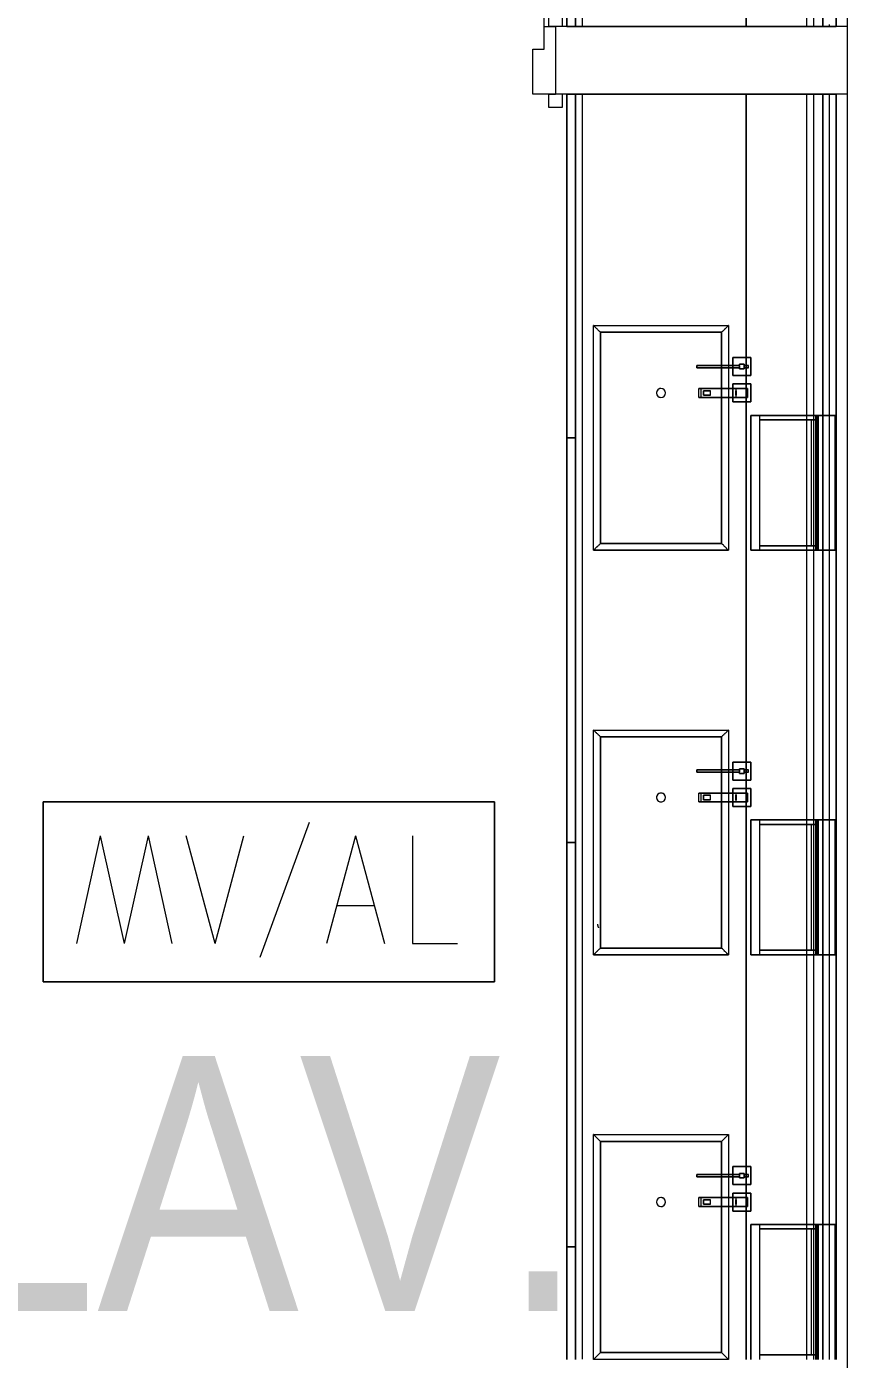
# Model space of a CAD drawing. Header units: millimetres. Extents: x 10569 to 232243, y -25347 to 80743.
# Drawn here: x 89312 to 91139, y 40037 to 43002 of the extents above; entities that cross this region are included whole.
import ezdxf

# ---------------------------------------------------------------- set-up
doc = ezdxf.new("R2010")
doc.units = ezdxf.units.MM
for name, color, linetype, lineweight in [('A-DETL-GENF', 92, 'Continuous', 20), ('A-DOOR', 31, 'Continuous', 20), ('A-DOOR-FRAM', 31, 'Continuous', 30), ('A-GENM', 13, 'Continuous', 20), ('A-WALL', 113, 'Continuous', 20), ('G-ANNO-TEXT', 231, 'Continuous', 5)]:
    doc.layers.add(name, color=color, linetype=linetype, lineweight=lineweight)
doc.styles.add('Swis721 BT_5', font='swiss.ttf', dxfattribs={"width": 0.85, "height": 567.642527})

# ---------------------------------------------------------------- blocks, each defined once
blk = doc.blocks.new('DLN_Counter _ Cabinet - DLN_Counter _ Cabinet-15606093-TENDER DRAFT G_F')
at = {"layer": 'A-GENM', "lineweight": 9}
for p, q in [((-235, -255), (-235, -525)), ((235, -255), (-235, -255)), ((235, -525), (235, -255)), ((-235, -525), (235, -525))]:
    blk.add_line(p, q, dxfattribs=at)
blk = doc.blocks.new('FP_442-TENDER DRAFT G_F')
at = {"layer": 'A-GENM', "lineweight": 9}
for p, q in [((90583, 41005.5), (90583, 41005.2)), ((90583, 41005.2), (90583, 41004.9)), ((90583, 41004.9), (90583, 41004.6)), ((90583, 41004.6), (90583.1, 41004.3)), ((90583.1, 41004.3), (90583.1, 41004)), ((90583.1, 41004), (90583.1, 41003.7)), ((90583.1, 41003.7), (90583.2, 41003.4)), ((90583.2, 41003.4), (90583.2, 41003.1)), ((90583.2, 41003.1), (90583.3, 41002.8)), ((90583.3, 41002.8), (90583.4, 41002.5)), ((90583.4, 41002.5), (90583.4, 41002.2)), ((90583.4, 41002.2), (90583.5, 41001.9)), ((90583.5, 41001.9), (90583.6, 41001.5)), ((90583.6, 41001.5), (90583.7, 41001.2)), ((90583.7, 41001.2), (90583.8, 41000.9)), ((90583.8, 41000.9), (90583.9, 41000.6)), ((90583.9, 41000.6), (90584, 41000.3)), ((90584, 41000.3), (90584.1, 41000)), ((90584.1, 41000), (90584.2, 40999.7)), ((90584.2, 40999.7), (90584.4, 40999.4)), ((90584.4, 40999.4), (90584.5, 40999.1)), ((90584.5, 40999.1), (90584.6, 40998.8)), ((90584.6, 40998.8), (90584.8, 40998.5)), ((90584.8, 40998.5), (90584.9, 40998.2)), ((90584.9, 40998.2), (90585, 40997.9)), ((90585, 40997.9), (90585.2, 40997.6)), ((90585.2, 40997.6), (90585.4, 40997.3))]:
    blk.add_line(p, q, dxfattribs=at)
blk = doc.blocks.new('FP_443-TENDER DRAFT G_F')
at = {"layer": 'A-GENM', "lineweight": 9}
blk.add_line((90862.9, 40944), (90863.1, 40944.1), dxfattribs=at)
blk = doc.blocks.new('DLN_Counter _ Cabinet - DLN_Counter _ Cabinet-15606096-TENDER DRAFT G_F')
at = {"layer": 'A-GENM', "lineweight": 9}
for p, q in [((-235, -255), (-235, -525)), ((235, -255), (-235, -255)), ((235, -525), (235, -255)), ((-235, -525), (235, -525))]:
    blk.add_line(p, q, dxfattribs=at)
blk = doc.blocks.new('DLN-Single Door__X01_ - _M08a_1300 x 2450 _WH_-16935548-TENDER DRAFT G_F')
at = {"layer": 'A-DOOR', "lineweight": 15}
for p, q in [((-650, 1375), (-600, 1375)), ((-650, 75), (-650, 1375)), ((-600, 1375), (-600, 75)), ((-690, 105), (-660, 105)), ((-690, 75), (-690, 105)), ((-660, 105), (-660, 75)), ((660, 75), (660, 105)), ((660, 105), (690, 105)), ((690, 105), (690, 75)), ((-660, 75), (-675, 75)), ((-600, 75), (-650, 75)), ((675, 75), (660, 75)), ((-690, -105), (-690, -75)), ((-675, -75), (-660, -75)), ((-660, -75), (-660, -105)), ((660, -105), (660, -75)), ((660, -75), (675, -75)), ((690, -75), (690, -105)), ((-660, -105), (-690, -105)), ((690, -105), (660, -105))]:
    blk.add_line(p, q, dxfattribs=at)
blk.add_arc((-650, 75), 1300, 359.5, 90, dxfattribs=at)
at = {"layer": 'A-DOOR-FRAM', "lineweight": 15}
for p, q in [((-675, 75), (-650, 75)), ((-650, 75), (-650, 25)), ((650, 75), (675, 75)), ((650, 25), (650, 75)), ((-650, 25), (-625, 25)), ((-625, 25), (-625, -75)), ((625, 25), (650, 25)), ((625, -75), (625, 25)), ((-625, -75), (-675, -75)), ((675, -75), (625, -75))]:
    blk.add_line(p, q, dxfattribs=at)
blk = doc.blocks.new('DLN_2D-MV_AL - MV_AL_RED_-1735445-TENDER DRAFT G_F')
at = {"layer": 'A-DETL-GENF'}
for p, q in [((502.5, 200), (-502.5, 200)), ((-502.5, 200), (-502.5, -200)), ((-502.5, 200), (502.5, 200)), ((-502.5, -200), (-502.5, 200)), ((502.5, -200), (502.5, 200)), ((502.5, 200), (502.5, -200)), ((89.3, 154.7), (-20.2, -146)), ((-375.6, 125), (-428.8, -115)), ((-375.6, 125), (-322.4, -115)), ((-269.2, 125), (-322.4, -115)), ((-269.2, 125), (-216, -115)), ((-120.1, -115), (-184.4, 125)), ((-120.1, -115), (-55.8, 125)), ((192.7, 125), (128.4, -115)), ((192.7, 125), (257, -115)), ((319.9, 125), (319.9, -115)), ((151.1, -30.3), (234.3, -30.3)), ((319.9, -115), (419.9, -115)), ((-502.5, -200), (502.5, -200)), ((502.5, -200), (-502.5, -200))]:
    blk.add_line(p, q, dxfattribs=at)

msp = doc.modelspace()

# ---------------------------------------------------------------- linework, layer by layer
at = {"layer": 'A-GENM', "lineweight": 9}
for p, q in [((90514.29296, 43982.48546), (90514.29296, 43002.48546)), ((90514.29296, 43002.48546), (90514.29296, 43982.48546)), ((90534.29296, 43982.48546), (90534.29296, 43002.48546)), ((90534.29296, 43002.48546), (90534.29296, 43982.48546)), ((90534.29296, 43982.48546), (90534.29296, 43002.48546)), ((90534.29296, 43002.48546), (90534.29296, 43982.48546)), ((90549.29296, 43002.48546), (90549.29296, 43982.48546)), ((90549.29296, 43002.48546), (90549.29296, 43982.48546)), ((91049.29296, 43002.48546), (91049.29296, 43982.48546)), ((91049.29296, 43002.48546), (91049.29296, 43982.48546)), ((91064.29296, 43002.48546), (91064.29296, 43982.48546)), ((91064.29296, 43002.48546), (91064.29296, 43982.48546)), ((91084.29296, 43982.48546), (91084.29296, 43002.48546)), ((91084.29296, 43002.48546), (91084.29296, 43982.48546)), ((91114.29296, 43982.48546), (91114.29296, 43002.48546)), ((91114.29296, 43002.48546), (91114.29296, 43982.48546)), ((91114.29296, 43982.48546), (91114.29296, 43002.48546)), ((90914.29296, 43412.48546), (90914.29296, 43002.48546)), ((90914.29296, 43002.48546), (90914.29296, 43412.48546)), ((90514.29296, 43332.48546), (90514.29296, 43002.48546)), ((90514.29296, 43002.48546), (90514.29296, 43332.48546)), ((90534.29296, 43332.48546), (90534.29296, 43002.48546)), ((90534.29296, 43002.48546), (90534.29296, 43332.48546)), ((91114.29296, 43002.48546), (91114.29296, 43082.48546)), ((90514.29296, 43002.48546), (90534.29296, 43002.48546)), ((90534.29296, 43002.48546), (90914.29296, 43002.48546)), ((90914.29296, 43002.48546), (91049.29296, 43002.48546)), ((91049.29296, 43002.48546), (91064.29296, 43002.48546)), ((91064.29296, 43002.48546), (91084.29296, 43002.48546)), ((91084.29296, 43002.48546), (91099.29296, 43002.48546)), ((91099.29296, 43002.48546), (91099.29296, 43007.48546)), ((91099.29296, 43002.48546), (91099.29296, 43007.48546)), ((91099.29296, 43002.48546), (91114.29296, 43002.48546)), ((90534.29296, 42852.48546), (90514.29296, 42852.48546)), ((90514.29296, 42852.48546), (90534.29296, 42852.48546)), ((90514.29296, 42087.48546), (90514.29296, 42852.48546)), ((90514.29296, 42852.48546), (90514.29296, 42087.48546)), ((91114.29296, 42852.48546), (90514.29296, 42852.48546)), ((90514.29296, 42852.48546), (90514.29296, 41837.48546)), ((90514.29296, 41837.48546), (90514.29296, 42852.48546)), ((90534.29296, 42087.48546), (90534.29296, 42852.48546)), ((90534.29296, 42852.48546), (90534.29296, 42087.48546)), ((90534.29296, 42852.48546), (90914.29296, 42852.48546)), ((90549.29296, 42852.48546), (90534.29296, 42852.48546)), ((90534.29296, 42852.48546), (90534.29296, 41837.48546)), ((90534.29296, 41837.48546), (90534.29296, 42852.48546)), ((90534.29296, 42852.48546), (90534.29296, 41837.48546)), ((90534.29296, 41837.48546), (90534.29296, 42852.48546)), ((90914.29296, 42852.48546), (90534.29296, 42852.48546)), ((90534.29296, 42852.48546), (90914.29296, 42852.48546)), ((90914.29296, 42852.48546), (90549.29296, 42852.48546)), ((90549.29296, 41838.17777), (90549.29296, 42852.48546)), ((90549.29296, 41838.17777), (90549.29296, 42852.48546)), ((90914.29296, 42852.48546), (90914.29296, 42266.22339)), ((90914.29296, 42266.22339), (90914.29296, 42852.48546)), ((91049.29296, 42852.48546), (90914.29296, 42852.48546)), ((90914.29296, 42852.48546), (91084.29296, 42852.48546)), ((91049.29296, 41837.48546), (91049.29296, 42852.48546)), ((91049.29296, 41837.48546), (91049.29296, 42852.48546)), ((91064.29296, 42852.48546), (91049.29296, 42852.48546)), ((91064.29296, 41837.48546), (91064.29296, 42852.48546)), ((91064.29296, 41837.48546), (91064.29296, 42852.48546)), ((91084.29296, 42852.48546), (91064.29296, 42852.48546)), ((91084.29296, 42852.48546), (91084.29296, 41837.48546)), ((91084.29296, 41837.48546), (91084.29296, 42852.48546)), ((91099.29296, 42852.48546), (91084.29296, 42852.48546)), ((91084.29296, 42852.48546), (91099.29296, 42852.48546)), ((91099.29296, 42852.48546), (91084.29296, 42852.48546)), ((91084.29296, 42852.48546), (91114.29296, 42852.48546)), ((91099.29296, 42137.48546), (91099.29296, 42852.48546)), ((91099.29296, 41837.48546), (91099.29296, 42852.48546)), ((91114.29296, 42852.48546), (91099.29296, 42852.48546)), ((91114.29296, 42852.48546), (91114.29296, 41837.48546)), ((91114.29296, 41837.48546), (91114.29296, 42852.48546)), ((91114.29296, 42852.48546), (91114.29296, 41837.48546)), ((91114.29296, 42137.48546), (91114.29296, 42852.48546)), ((90574.29296, 41837.48546), (90574.29296, 42337.48546)), ((90574.29296, 42337.48546), (90874.29296, 42337.48546)), ((90859.29296, 42322.48546), (90589.29296, 42322.48546)), ((90589.29296, 42322.48546), (90589.29296, 41852.48546)), ((90589.29296, 42322.48546), (90859.29296, 42322.48546)), ((90589.29296, 41852.48546), (90589.29296, 42322.48546)), ((90859.29296, 42248.72339), (90859.29296, 42322.48546)), ((90859.29296, 42322.48546), (90859.29296, 42248.72339)), ((90874.29296, 42337.48546), (90874.29296, 42248.72339)), ((90924.29296, 42266.22339), (90884.29296, 42266.22339)), ((90884.29296, 42266.22339), (90884.29296, 42248.72339)), ((90884.29296, 42248.72339), (90884.29296, 42266.22339)), ((90884.29296, 42266.22339), (90924.29296, 42266.22339)), ((90914.29296, 42266.22339), (90914.29296, 42248.72339)), ((90914.29296, 42248.72339), (90914.29296, 42266.22339)), ((90924.29296, 42226.22339), (90924.29296, 42266.22339)), ((90924.29296, 42266.22339), (90924.29296, 42226.22339)), ((90804.29296, 42248.72339), (90804.29296, 42243.72339)), ((90804.29296, 42243.72339), (90804.29296, 42248.72339)), ((90804.29296, 42248.72339), (90899.29296, 42248.72339)), ((90899.29296, 42248.72339), (90804.29296, 42248.72339)), ((90804.29296, 42243.72339), (90899.29296, 42243.72339)), ((90899.29296, 42243.72339), (90804.29296, 42243.72339)), ((90859.29296, 42243.72339), (90859.29296, 42248.72339)), ((90859.29296, 42248.72339), (90859.29296, 42243.72339)), ((90859.29296, 42197.48546), (90859.29296, 42243.72339)), ((90859.29296, 42243.72339), (90859.29296, 42197.48546)), ((90874.29296, 42248.72339), (90874.29296, 42243.72339)), ((90874.29296, 42243.72339), (90874.29296, 42197.48546)), ((90884.29296, 42248.72339), (90884.29296, 42243.72339)), ((90884.29296, 42243.72339), (90884.29296, 42248.72339)), ((90884.29296, 42243.72339), (90884.29296, 42226.22339)), ((90884.29296, 42226.22339), (90884.29296, 42243.72339)), ((90884.29296, 42226.22339), (90924.29296, 42226.22339)), ((90924.29296, 42226.22339), (90884.29296, 42226.22339)), ((90909.29296, 42251.22339), (90899.29296, 42251.22339)), ((90899.29296, 42251.22339), (90909.29296, 42251.22339)), ((90899.29296, 42248.72339), (90899.29296, 42251.22339)), ((90899.29296, 42241.22339), (90899.29296, 42251.22339)), ((90899.29296, 42243.72339), (90899.29296, 42248.72339)), ((90899.29296, 42243.72339), (90899.29296, 42248.72339)), ((90899.29296, 42248.72339), (90899.29296, 42243.72339)), ((90899.29296, 42241.22339), (90899.29296, 42243.72339)), ((90909.29296, 42241.22339), (90899.29296, 42241.22339)), ((90899.29296, 42241.22339), (90909.29296, 42241.22339)), ((90909.29296, 42251.22339), (90909.29296, 42241.22339)), ((90909.29296, 42248.72339), (90909.29296, 42251.22339)), ((90919.29296, 42248.72339), (90909.29296, 42248.72339)), ((90909.29296, 42248.72339), (90919.29296, 42248.72339)), ((90909.29296, 42243.72339), (90909.29296, 42248.72339)), ((90909.29296, 42243.72339), (90909.29296, 42248.72339)), ((90909.29296, 42248.72339), (90909.29296, 42243.72339)), ((90909.29296, 42241.22339), (90909.29296, 42243.72339)), ((90919.29296, 42243.72339), (90909.29296, 42243.72339)), ((90909.29296, 42243.72339), (90919.29296, 42243.72339)), ((90914.29296, 42248.72339), (90914.29296, 42243.72339)), ((90914.29296, 42243.72339), (90914.29296, 42248.72339)), ((90914.29296, 42243.72339), (90914.29296, 42226.22339)), ((90914.29296, 42226.22339), (90914.29296, 42243.72339)), ((90914.29296, 42226.22339), (90914.29296, 42207.48546)), ((90914.29296, 42207.48546), (90914.29296, 42226.22339)), ((90919.29296, 42243.72339), (90919.29296, 42248.72339)), ((90919.29296, 42243.72339), (90919.29296, 42248.72339)), ((90872.05357, 42197.48546), (90808.29647, 42197.48546)), ((90808.29647, 42197.48546), (90813.42678, 42197.48546)), ((90808.29647, 42177.48546), (90808.29647, 42197.48546)), ((90813.42678, 42197.48546), (90916.79296, 42197.48546)), ((90813.42678, 42177.48546), (90813.42678, 42197.48546)), ((90819.23549, 42192.48546), (90819.23549, 42182.48546)), ((90819.23549, 42182.48546), (90819.23549, 42192.48546)), ((90819.23549, 42192.48546), (90834.23549, 42192.48546)), ((90834.23549, 42192.48546), (90819.23549, 42192.48546)), ((90834.23549, 42182.48546), (90834.23549, 42192.48546)), ((90859.29296, 42177.48546), (90859.29296, 42197.48546)), ((90859.29296, 42197.48546), (90859.29296, 42177.48546)), ((90891.79296, 42197.48546), (90872.05357, 42197.48546)), ((90874.29296, 42197.48546), (90874.29296, 42177.48546)), ((90924.29296, 42207.48546), (90884.29296, 42207.48546)), ((90884.29296, 42207.48546), (90884.29296, 42197.48546)), ((90884.29296, 42197.48546), (90884.29296, 42207.48546)), ((90884.29296, 42207.48546), (90924.29296, 42207.48546)), ((90884.29296, 42197.48546), (90884.29296, 42177.48546)), ((90884.29296, 42177.48546), (90884.29296, 42197.48546)), ((90891.79296, 42192.48546), (90890.79296, 42192.48546)), ((90890.79296, 42192.48546), (90891.79296, 42192.48546)), ((90890.79296, 42182.48546), (90890.79296, 42192.48546)), ((90890.79296, 42182.48546), (90890.79296, 42192.48546)), ((90916.79296, 42197.48546), (90891.79296, 42197.48546)), ((90891.79296, 42177.48546), (90891.79296, 42197.48546)), ((90891.79296, 42192.48546), (90891.79296, 42182.48546)), ((90891.79296, 42182.48546), (90891.79296, 42192.48546)), ((90914.29296, 42207.48546), (90914.29296, 42197.48546)), ((90914.29296, 42197.48546), (90914.29296, 42207.48546)), ((90914.29296, 42197.48546), (90914.29296, 42177.48546)), ((90914.29296, 42177.48546), (90914.29296, 42197.48546)), ((90916.79296, 42197.48546), (90916.79296, 42177.48546)), ((90916.79296, 42177.48546), (90916.79296, 42197.48546)), ((90924.29296, 42167.48546), (90924.29296, 42207.48546)), ((90924.29296, 42207.48546), (90924.29296, 42167.48546)), ((90813.42678, 42177.48546), (90808.29647, 42177.48546)), ((90808.29647, 42177.48546), (90872.05357, 42177.48546)), ((90916.79296, 42177.48546), (90813.42678, 42177.48546)), ((90819.23549, 42182.48546), (90834.23549, 42182.48546)), ((90834.23549, 42182.48546), (90819.23549, 42182.48546)), ((90859.29296, 41852.48546), (90859.29296, 42177.48546)), ((90859.29296, 42177.48546), (90859.29296, 41852.48546)), ((90872.05357, 42177.48546), (90891.79296, 42177.48546)), ((90874.29296, 42177.48546), (90874.29296, 41837.48546)), ((90884.29296, 42177.48546), (90884.29296, 42167.48546)), ((90884.29296, 42167.48546), (90884.29296, 42177.48546)), ((90884.29296, 42167.48546), (90924.29296, 42167.48546)), ((90924.29296, 42167.48546), (90884.29296, 42167.48546)), ((90891.79296, 42182.48546), (90890.79296, 42182.48546)), ((90890.79296, 42182.48546), (90891.79296, 42182.48546)), ((90891.79296, 42177.48546), (90916.79296, 42177.48546)), ((90914.29296, 42177.48546), (90914.29296, 42167.48546)), ((90914.29296, 42167.48546), (90914.29296, 42177.48546)), ((90914.29296, 42167.48546), (90914.29296, 41837.48546)), ((90914.29296, 41837.48546), (90914.29296, 42167.48546)), ((90924.29296, 41837.48546), (90924.29296, 42137.48546)), ((90924.29296, 42137.48546), (91069.29296, 42137.48546)), ((91069.29296, 42137.48546), (90924.29296, 42137.48546)), ((90924.29296, 42137.48546), (90924.29296, 41837.48546)), ((90944.29296, 42137.48546), (90924.29296, 42137.48546)), ((90944.29296, 42137.48546), (90924.29296, 42137.48546)), ((90924.29296, 41837.48546), (90924.29296, 42137.48546)), ((90924.29296, 41837.48546), (90924.29296, 42137.48546)), ((91069.29296, 42137.48546), (90944.29296, 42137.48546)), ((90944.29296, 42137.48546), (91069.29296, 42137.48546)), ((90944.29296, 42127.48546), (90944.29296, 42137.48546)), ((90944.29296, 42127.48546), (90944.29296, 42137.48546)), ((90944.29296, 41837.48546), (90944.29296, 42137.48546)), ((90944.29296, 41837.48546), (90944.29296, 42137.48546)), ((91069.29296, 42137.48546), (91074.29296, 42137.48546)), ((91074.29296, 42137.48546), (91069.29296, 42137.48546)), ((91071.29296, 42137.48546), (91069.29296, 42137.48546)), ((91069.29296, 42137.48546), (91084.29296, 42137.48546)), ((91069.29296, 41837.48546), (91069.29296, 42137.48546)), ((91069.29296, 41837.48546), (91069.29296, 42137.48546)), ((91069.29296, 42137.48546), (91069.29296, 42127.48546)), ((91069.29296, 42127.48546), (91069.29296, 42137.48546)), ((91084.29296, 42137.48546), (91071.29296, 42137.48546)), ((91071.29296, 41837.48546), (91071.29296, 42137.48546)), ((91071.29296, 41837.48546), (91071.29296, 42137.48546)), ((91074.29296, 42137.48546), (91074.29296, 41837.48546)), ((91074.29296, 41837.48546), (91074.29296, 42137.48546)), ((91112.29296, 42137.48546), (91084.29296, 42137.48546)), ((91084.29296, 42137.48546), (91114.29296, 42137.48546)), ((91099.29296, 41837.48546), (91099.29296, 42137.48546)), ((91114.29296, 42137.48546), (91112.29296, 42137.48546)), ((91112.29296, 41837.48546), (91112.29296, 42137.48546)), ((91112.29296, 41837.48546), (91112.29296, 42137.48546)), ((91114.29296, 41837.48546), (91114.29296, 42137.48546)), ((91114.29296, 42137.48546), (91114.29296, 41837.48546)), ((91114.29296, 41837.48546), (91114.29296, 42137.48546)), ((90944.29296, 42127.48546), (91059.29296, 42127.48546)), ((91069.29296, 42127.48546), (90944.29296, 42127.48546)), ((90944.29296, 41847.48546), (90944.29296, 42127.48546)), ((90944.29296, 41847.48546), (90944.29296, 42127.48546)), ((90944.29296, 42127.48546), (91069.29296, 42127.48546)), ((91069.29296, 42127.48546), (90944.29296, 42127.48546)), ((91059.29296, 42127.48546), (91069.29296, 42127.48546)), ((91059.29296, 41847.48546), (91059.29296, 42127.48546)), ((91059.29296, 41847.48546), (91059.29296, 42127.48546)), ((91069.29296, 41847.48546), (91069.29296, 42127.48546)), ((91069.29296, 41847.48546), (91069.29296, 42127.48546)), ((90534.29296, 42087.48546), (90514.29296, 42087.48546)), ((90514.29296, 42087.48546), (90534.29296, 42087.48546)), ((90514.29296, 42087.48546), (90514.29296, 41837.48546)), ((90514.29296, 41837.48546), (90514.29296, 42087.48546)), ((90534.29296, 42087.48546), (90514.29296, 42087.48546)), ((90514.29296, 42087.48546), (90534.29296, 42087.48546)), ((90534.29296, 42087.48546), (90534.29296, 41837.48546)), ((90534.29296, 41837.48546), (90534.29296, 42087.48546)), ((90514.29296, 41187.48546), (90514.29296, 41837.48546)), ((90514.29296, 41837.48546), (90514.29296, 41187.48546)), ((90514.29296, 41837.48546), (90514.29296, 40937.48546)), ((90514.29296, 40937.48546), (90514.29296, 41837.48546)), ((90534.29296, 41187.48546), (90534.29296, 41837.48546)), ((90534.29296, 41837.48546), (90534.29296, 41187.48546)), ((90534.29296, 41837.48546), (90534.29296, 40937.48546)), ((90534.29296, 40937.48546), (90534.29296, 41837.48546)), ((90534.29296, 41837.48546), (90534.29296, 40937.48546)), ((90534.29296, 40937.48546), (90534.29296, 41837.48546)), ((90549.29296, 41724.30364), (90549.29296, 41837.48546)), ((90549.29296, 41724.30364), (90549.29296, 41837.48546)), ((90574.29296, 41837.48546), (90874.29296, 41837.48546)), ((90874.29296, 41837.48546), (90574.29296, 41837.48546)), ((90589.29296, 41852.48546), (90859.29296, 41852.48546)), ((90859.29296, 41852.48546), (90589.29296, 41852.48546)), ((90914.29296, 41837.48546), (90914.29296, 41366.22339)), ((90914.29296, 41366.22339), (90914.29296, 41837.48546)), ((91069.29296, 41837.48546), (90924.29296, 41837.48546)), ((90924.29296, 41837.48546), (91069.29296, 41837.48546)), ((90924.29296, 41837.48546), (90944.29296, 41837.48546)), ((90924.29296, 41837.48546), (90944.29296, 41837.48546)), ((90944.29296, 41847.48546), (91069.29296, 41847.48546)), ((91059.29296, 41847.48546), (90944.29296, 41847.48546)), ((91069.29296, 41847.48546), (90944.29296, 41847.48546)), ((90944.29296, 41847.48546), (91069.29296, 41847.48546)), ((90944.29296, 41837.48546), (90944.29296, 41847.48546)), ((90944.29296, 41837.48546), (90944.29296, 41847.48546)), ((90944.29296, 41837.48546), (91069.29296, 41837.48546)), ((91069.29296, 41837.48546), (90944.29296, 41837.48546)), ((91049.29296, 40937.48546), (91049.29296, 41837.48546)), ((91049.29296, 40937.48546), (91049.29296, 41837.48546)), ((91069.29296, 41847.48546), (91059.29296, 41847.48546)), ((91064.29296, 40937.48546), (91064.29296, 41837.48546)), ((91064.29296, 40937.48546), (91064.29296, 41837.48546)), ((91069.29296, 41847.48546), (91069.29296, 41837.48546)), ((91069.29296, 41837.48546), (91069.29296, 41847.48546)), ((91074.29296, 41837.48546), (91069.29296, 41837.48546)), ((91069.29296, 41837.48546), (91074.29296, 41837.48546)), ((91074.29296, 41837.48546), (91069.29296, 41837.48546)), ((91069.29296, 41837.48546), (91071.29296, 41837.48546)), ((91071.29296, 41837.48546), (91074.29296, 41837.48546)), ((91084.29296, 41837.48546), (91074.29296, 41837.48546)), ((91074.29296, 41837.48546), (91084.29296, 41837.48546)), ((91084.29296, 41837.48546), (91084.29296, 40937.48546)), ((91084.29296, 40937.48546), (91084.29296, 41837.48546)), ((91114.29296, 41837.48546), (91084.29296, 41837.48546)), ((91084.29296, 41837.48546), (91112.29296, 41837.48546)), ((91099.29296, 41237.48546), (91099.29296, 41837.48546)), ((91099.29296, 40937.48546), (91099.29296, 41837.48546)), ((91112.29296, 41837.48546), (91114.29296, 41837.48546)), ((91114.29296, 41837.48546), (91114.29296, 40937.48546)), ((91114.29296, 40937.48546), (91114.29296, 41837.48546)), ((91114.29296, 41837.48546), (91114.29296, 40937.48546)), ((91114.29296, 41237.48546), (91114.29296, 41837.48546)), ((90549.29296, 40938.17777), (90549.29296, 41724.16396)), ((90549.29296, 40938.17777), (90549.29296, 41724.16396)), ((90574.29296, 40937.48546), (90574.29296, 41437.48546)), ((90574.29296, 41437.48546), (90874.29296, 41437.48546)), ((90859.29296, 41422.48546), (90589.29296, 41422.48546)), ((90589.29296, 41422.48546), (90589.29296, 40952.48546)), ((90589.29296, 41422.48546), (90859.29296, 41422.48546)), ((90589.29296, 40952.48546), (90589.29296, 41422.48546)), ((90859.29296, 41348.72339), (90859.29296, 41422.48546)), ((90859.29296, 41422.48546), (90859.29296, 41348.72339)), ((90874.29296, 41437.48546), (90874.29296, 41348.72339)), ((90924.29296, 41366.22339), (90884.29296, 41366.22339)), ((90884.29296, 41366.22339), (90884.29296, 41348.72339)), ((90884.29296, 41348.72339), (90884.29296, 41366.22339)), ((90884.29296, 41366.22339), (90924.29296, 41366.22339)), ((90914.29296, 41366.22339), (90914.29296, 41348.72339)), ((90914.29296, 41348.72339), (90914.29296, 41366.22339)), ((90924.29296, 41326.22339), (90924.29296, 41366.22339)), ((90924.29296, 41366.22339), (90924.29296, 41326.22339)), ((90804.29296, 41348.72339), (90804.29296, 41343.72339)), ((90804.29296, 41343.72339), (90804.29296, 41348.72339)), ((90804.29296, 41348.72339), (90899.29296, 41348.72339)), ((90899.29296, 41348.72339), (90804.29296, 41348.72339)), ((90804.29296, 41343.72339), (90899.29296, 41343.72339)), ((90899.29296, 41343.72339), (90804.29296, 41343.72339)), ((90859.29296, 41343.72339), (90859.29296, 41348.72339)), ((90859.29296, 41348.72339), (90859.29296, 41343.72339)), ((90859.29296, 41297.48546), (90859.29296, 41343.72339)), ((90859.29296, 41343.72339), (90859.29296, 41297.48546)), ((90874.29296, 41348.72339), (90874.29296, 41343.72339)), ((90874.29296, 41343.72339), (90874.29296, 41297.48546)), ((90884.29296, 41348.72339), (90884.29296, 41343.72339)), ((90884.29296, 41343.72339), (90884.29296, 41348.72339)), ((90884.29296, 41343.72339), (90884.29296, 41326.22339)), ((90884.29296, 41326.22339), (90884.29296, 41343.72339)), ((90909.29296, 41351.22339), (90899.29296, 41351.22339)), ((90899.29296, 41351.22339), (90909.29296, 41351.22339)), ((90899.29296, 41348.72339), (90899.29296, 41351.22339)), ((90899.29296, 41341.22339), (90899.29296, 41351.22339)), ((90899.29296, 41343.72339), (90899.29296, 41348.72339)), ((90899.29296, 41343.72339), (90899.29296, 41348.72339)), ((90899.29296, 41348.72339), (90899.29296, 41343.72339)), ((90899.29296, 41341.22339), (90899.29296, 41343.72339)), ((90909.29296, 41341.22339), (90899.29296, 41341.22339)), ((90899.29296, 41341.22339), (90909.29296, 41341.22339)), ((90909.29296, 41351.22339), (90909.29296, 41341.22339)), ((90909.29296, 41348.72339), (90909.29296, 41351.22339)), ((90919.29296, 41348.72339), (90909.29296, 41348.72339)), ((90909.29296, 41348.72339), (90919.29296, 41348.72339)), ((90909.29296, 41343.72339), (90909.29296, 41348.72339)), ((90909.29296, 41343.72339), (90909.29296, 41348.72339)), ((90909.29296, 41348.72339), (90909.29296, 41343.72339)), ((90909.29296, 41341.22339), (90909.29296, 41343.72339)), ((90919.29296, 41343.72339), (90909.29296, 41343.72339)), ((90909.29296, 41343.72339), (90919.29296, 41343.72339)), ((90914.29296, 41348.72339), (90914.29296, 41343.72339)), ((90914.29296, 41343.72339), (90914.29296, 41348.72339)), ((90914.29296, 41343.72339), (90914.29296, 41326.22339)), ((90914.29296, 41326.22339), (90914.29296, 41343.72339)), ((90919.29296, 41343.72339), (90919.29296, 41348.72339)), ((90919.29296, 41343.72339), (90919.29296, 41348.72339)), ((90884.29296, 41326.22339), (90924.29296, 41326.22339)), ((90924.29296, 41326.22339), (90884.29296, 41326.22339)), ((90924.29296, 41307.48546), (90884.29296, 41307.48546)), ((90884.29296, 41307.48546), (90884.29296, 41297.48546)), ((90884.29296, 41297.48546), (90884.29296, 41307.48546)), ((90884.29296, 41307.48546), (90924.29296, 41307.48546)), ((90914.29296, 41326.22339), (90914.29296, 41307.48546)), ((90914.29296, 41307.48546), (90914.29296, 41326.22339)), ((90914.29296, 41307.48546), (90914.29296, 41297.48546)), ((90914.29296, 41297.48546), (90914.29296, 41307.48546)), ((90924.29296, 41267.48546), (90924.29296, 41307.48546)), ((90924.29296, 41307.48546), (90924.29296, 41267.48546)), ((90872.05357, 41297.48546), (90808.29647, 41297.48546)), ((90808.29647, 41297.48546), (90813.42678, 41297.48546)), ((90808.29647, 41277.48546), (90808.29647, 41297.48546)), ((90813.42678, 41277.48546), (90808.29647, 41277.48546)), ((90808.29647, 41277.48546), (90872.05357, 41277.48546)), ((90813.42678, 41297.48546), (90916.79296, 41297.48546)), ((90813.42678, 41277.48546), (90813.42678, 41297.48546)), ((90916.79296, 41277.48546), (90813.42678, 41277.48546)), ((90819.23549, 41292.48546), (90819.23549, 41282.48546)), ((90819.23549, 41282.48546), (90819.23549, 41292.48546)), ((90819.23549, 41292.48546), (90834.23549, 41292.48546)), ((90834.23549, 41292.48546), (90819.23549, 41292.48546)), ((90819.23549, 41282.48546), (90834.23549, 41282.48546)), ((90834.23549, 41282.48546), (90819.23549, 41282.48546)), ((90834.23549, 41282.48546), (90834.23549, 41292.48546)), ((90859.29296, 41277.48546), (90859.29296, 41297.48546)), ((90859.29296, 41297.48546), (90859.29296, 41277.48546)), ((90859.29296, 40952.48546), (90859.29296, 41277.48546)), ((90859.29296, 41277.48546), (90859.29296, 40952.48546)), ((90891.79296, 41297.48546), (90872.05357, 41297.48546)), ((90872.05357, 41277.48546), (90891.79296, 41277.48546)), ((90874.29296, 41297.48546), (90874.29296, 41277.48546)), ((90874.29296, 41277.48546), (90874.29296, 40937.48546)), ((90884.29296, 41297.48546), (90884.29296, 41277.48546)), ((90884.29296, 41277.48546), (90884.29296, 41297.48546)), ((90884.29296, 41277.48546), (90884.29296, 41267.48546)), ((90884.29296, 41267.48546), (90884.29296, 41277.48546)), ((90891.79296, 41292.48546), (90890.79296, 41292.48546)), ((90890.79296, 41292.48546), (90891.79296, 41292.48546)), ((90890.79296, 41282.48546), (90890.79296, 41292.48546)), ((90890.79296, 41282.48546), (90890.79296, 41292.48546)), ((90891.79296, 41282.48546), (90890.79296, 41282.48546)), ((90890.79296, 41282.48546), (90891.79296, 41282.48546)), ((90916.79296, 41297.48546), (90891.79296, 41297.48546)), ((90891.79296, 41277.48546), (90891.79296, 41297.48546)), ((90891.79296, 41292.48546), (90891.79296, 41282.48546)), ((90891.79296, 41282.48546), (90891.79296, 41292.48546)), ((90891.79296, 41277.48546), (90916.79296, 41277.48546)), ((90914.29296, 41297.48546), (90914.29296, 41277.48546)), ((90914.29296, 41277.48546), (90914.29296, 41297.48546)), ((90914.29296, 41277.48546), (90914.29296, 41267.48546)), ((90914.29296, 41267.48546), (90914.29296, 41277.48546)), ((90916.79296, 41297.48546), (90916.79296, 41277.48546)), ((90916.79296, 41277.48546), (90916.79296, 41297.48546)), ((90884.29296, 41267.48546), (90924.29296, 41267.48546)), ((90924.29296, 41267.48546), (90884.29296, 41267.48546)), ((90914.29296, 41267.48546), (90914.29296, 40937.48546)), ((90914.29296, 40937.48546), (90914.29296, 41267.48546)), ((90924.29296, 40937.48546), (90924.29296, 41237.48546)), ((90924.29296, 41237.48546), (91069.29296, 41237.48546)), ((91069.29296, 41237.48546), (90924.29296, 41237.48546)), ((90924.29296, 41237.48546), (90924.29296, 40937.48546)), ((90944.29296, 41237.48546), (90924.29296, 41237.48546)), ((90944.29296, 41237.48546), (90924.29296, 41237.48546)), ((90924.29296, 40937.48546), (90924.29296, 41237.48546)), ((90924.29296, 40937.48546), (90924.29296, 41237.48546)), ((91069.29296, 41237.48546), (90944.29296, 41237.48546)), ((90944.29296, 41237.48546), (91069.29296, 41237.48546)), ((90944.29296, 41227.48546), (90944.29296, 41237.48546)), ((90944.29296, 41227.48546), (90944.29296, 41237.48546)), ((90944.29296, 40937.48546), (90944.29296, 41237.48546)), ((90944.29296, 40937.48546), (90944.29296, 41237.48546)), ((90944.29296, 41227.48546), (91059.29296, 41227.48546)), ((91069.29296, 41227.48546), (90944.29296, 41227.48546)), ((90944.29296, 40947.48546), (90944.29296, 41227.48546)), ((90944.29296, 40947.48546), (90944.29296, 41227.48546)), ((90944.29296, 41227.48546), (91069.29296, 41227.48546)), ((91069.29296, 41227.48546), (90944.29296, 41227.48546)), ((91059.29296, 41227.48546), (91069.29296, 41227.48546)), ((91059.29296, 40947.48546), (91059.29296, 41227.48546)), ((91059.29296, 40947.48546), (91059.29296, 41227.48546)), ((91069.29296, 41237.48546), (91074.29296, 41237.48546)), ((91074.29296, 41237.48546), (91069.29296, 41237.48546)), ((91071.29296, 41237.48546), (91069.29296, 41237.48546)), ((91069.29296, 41237.48546), (91084.29296, 41237.48546)), ((91069.29296, 40937.48546), (91069.29296, 41237.48546)), ((91069.29296, 40937.48546), (91069.29296, 41237.48546)), ((91069.29296, 41237.48546), (91069.29296, 41227.48546)), ((91069.29296, 41227.48546), (91069.29296, 41237.48546)), ((91069.29296, 40947.48546), (91069.29296, 41227.48546)), ((91069.29296, 40947.48546), (91069.29296, 41227.48546)), ((91084.29296, 41237.48546), (91071.29296, 41237.48546)), ((91071.29296, 40937.48546), (91071.29296, 41237.48546)), ((91071.29296, 40937.48546), (91071.29296, 41237.48546)), ((91074.29296, 41237.48546), (91074.29296, 40937.48546)), ((91074.29296, 40937.48546), (91074.29296, 41237.48546)), ((91112.29296, 41237.48546), (91084.29296, 41237.48546)), ((91084.29296, 41237.48546), (91114.29296, 41237.48546)), ((91099.29296, 40937.48546), (91099.29296, 41237.48546)), ((91114.29296, 41237.48546), (91112.29296, 41237.48546)), ((91112.29296, 40937.48546), (91112.29296, 41237.48546)), ((91112.29296, 40937.48546), (91112.29296, 41237.48546)), ((91114.29296, 40937.48546), (91114.29296, 41237.48546)), ((91114.29296, 41237.48546), (91114.29296, 40937.48546)), ((91114.29296, 40937.48546), (91114.29296, 41237.48546)), ((90534.29296, 41187.48546), (90514.29296, 41187.48546)), ((90514.29296, 41187.48546), (90534.29296, 41187.48546)), ((90514.29296, 41187.48546), (90514.29296, 40937.48546)), ((90514.29296, 40937.48546), (90514.29296, 41187.48546)), ((90534.29296, 41187.48546), (90514.29296, 41187.48546)), ((90514.29296, 41187.48546), (90534.29296, 41187.48546)), ((90534.29296, 41187.48546), (90534.29296, 40937.48546)), ((90534.29296, 40937.48546), (90534.29296, 41187.48546)), ((90589.29296, 40952.48546), (90859.29296, 40952.48546)), ((90859.29296, 40952.48546), (90589.29296, 40952.48546)), ((90944.29296, 40947.48546), (91069.29296, 40947.48546)), ((91059.29296, 40947.48546), (90944.29296, 40947.48546)), ((91069.29296, 40947.48546), (90944.29296, 40947.48546)), ((90944.29296, 40947.48546), (91069.29296, 40947.48546)), ((90944.29296, 40937.48546), (90944.29296, 40947.48546)), ((90944.29296, 40937.48546), (90944.29296, 40947.48546)), ((91069.29296, 40947.48546), (91059.29296, 40947.48546)), ((91069.29296, 40947.48546), (91069.29296, 40937.48546)), ((91069.29296, 40937.48546), (91069.29296, 40947.48546)), ((90514.29296, 40287.48546), (90514.29296, 40937.48546)), ((90514.29296, 40937.48546), (90514.29296, 40287.48546)), ((90514.29296, 40937.48546), (90514.29296, 40037.48546)), ((90514.29296, 40037.48546), (90514.29296, 40937.48546)), ((90534.29296, 40287.48546), (90534.29296, 40937.48546)), ((90534.29296, 40937.48546), (90534.29296, 40287.48546)), ((90534.29296, 40937.48546), (90534.29296, 40037.48546)), ((90534.29296, 40037.48546), (90534.29296, 40937.48546)), ((90534.29296, 40937.48546), (90534.29296, 40037.48546)), ((90534.29296, 40037.48546), (90534.29296, 40937.48546)), ((90549.29296, 40038.17777), (90549.29296, 40937.48546)), ((90549.29296, 40038.17777), (90549.29296, 40937.48546)), ((90574.29296, 40937.48546), (90874.29296, 40937.48546)), ((90874.29296, 40937.48546), (90574.29296, 40937.48546)), ((90914.29296, 40937.48546), (90914.29296, 40466.22339)), ((90914.29296, 40466.22339), (90914.29296, 40937.48546)), ((91069.29296, 40937.48546), (90924.29296, 40937.48546)), ((90924.29296, 40937.48546), (91069.29296, 40937.48546)), ((90924.29296, 40937.48546), (90944.29296, 40937.48546)), ((90924.29296, 40937.48546), (90944.29296, 40937.48546)), ((90944.29296, 40937.48546), (91069.29296, 40937.48546)), ((91069.29296, 40937.48546), (90944.29296, 40937.48546)), ((91049.29296, 40037.48546), (91049.29296, 40937.48546)), ((91049.29296, 40037.48546), (91049.29296, 40937.48546)), ((91064.29296, 40037.48546), (91064.29296, 40937.48546)), ((91064.29296, 40037.48546), (91064.29296, 40937.48546)), ((91074.29296, 40937.48546), (91069.29296, 40937.48546)), ((91069.29296, 40937.48546), (91074.29296, 40937.48546)), ((91074.29296, 40937.48546), (91069.29296, 40937.48546)), ((91069.29296, 40937.48546), (91071.29296, 40937.48546)), ((91071.29296, 40937.48546), (91074.29296, 40937.48546)), ((91084.29296, 40937.48546), (91074.29296, 40937.48546)), ((91074.29296, 40937.48546), (91084.29296, 40937.48546)), ((91084.29296, 40937.48546), (91084.29296, 40037.48546)), ((91084.29296, 40037.48546), (91084.29296, 40937.48546)), ((91114.29296, 40937.48546), (91084.29296, 40937.48546)), ((91084.29296, 40937.48546), (91112.29296, 40937.48546)), ((91099.29296, 40337.48546), (91099.29296, 40937.48546)), ((91099.29296, 40037.48546), (91099.29296, 40937.48546)), ((91112.29296, 40937.48546), (91114.29296, 40937.48546)), ((91114.29296, 40937.48546), (91114.29296, 40037.48546)), ((91114.29296, 40037.48546), (91114.29296, 40937.48546)), ((91114.29296, 40937.48546), (91114.29296, 40037.48546)), ((91114.29296, 40337.48546), (91114.29296, 40937.48546)), ((90574.29296, 40037.48546), (90574.29296, 40537.48546)), ((90574.29296, 40537.48546), (90874.29296, 40537.48546)), ((90874.29296, 40537.48546), (90874.29296, 40448.72339)), ((90859.29296, 40522.48546), (90589.29296, 40522.48546)), ((90589.29296, 40522.48546), (90589.29296, 40052.48546)), ((90589.29296, 40522.48546), (90859.29296, 40522.48546)), ((90589.29296, 40052.48546), (90589.29296, 40522.48546)), ((90859.29296, 40448.72339), (90859.29296, 40522.48546)), ((90859.29296, 40522.48546), (90859.29296, 40448.72339)), ((90804.29296, 40448.72339), (90899.29296, 40448.72339)), ((90899.29296, 40448.72339), (90804.29296, 40448.72339)), ((90804.29296, 40448.72339), (90804.29296, 40443.72339)), ((90804.29296, 40443.72339), (90804.29296, 40448.72339)), ((90804.29296, 40443.72339), (90899.29296, 40443.72339)), ((90899.29296, 40443.72339), (90804.29296, 40443.72339)), ((90859.29296, 40445.82866), (90859.29296, 40448.72339)), ((90859.29296, 40448.72339), (90859.29296, 40445.82866)), ((90859.29296, 40397.48546), (90859.29296, 40443.72339)), ((90859.29296, 40443.72339), (90859.29296, 40397.48546)), ((90874.29296, 40448.72339), (90874.29296, 40445.03918)), ((90874.29296, 40443.72339), (90874.29296, 40397.48546)), ((90924.29296, 40466.22339), (90884.29296, 40466.22339)), ((90884.29296, 40466.22339), (90884.29296, 40448.72339)), ((90884.29296, 40448.72339), (90884.29296, 40466.22339)), ((90884.29296, 40466.22339), (90924.29296, 40466.22339)), ((90884.29296, 40448.72339), (90884.29296, 40444.51287)), ((90884.29296, 40444.51287), (90884.29296, 40448.72339)), ((90884.29296, 40443.72339), (90884.29296, 40426.22339)), ((90884.29296, 40426.22339), (90884.29296, 40443.72339)), ((90909.29296, 40451.22339), (90899.29296, 40451.22339)), ((90899.29296, 40451.22339), (90909.29296, 40451.22339)), ((90899.29296, 40448.72339), (90899.29296, 40451.22339)), ((90899.29296, 40441.22339), (90899.29296, 40451.22339)), ((90899.29296, 40443.72339), (90899.29296, 40448.72339)), ((90899.29296, 40448.72339), (90899.29296, 40443.72339)), ((90899.29296, 40443.72339), (90899.29296, 40448.72339)), ((90899.29296, 40441.22339), (90899.29296, 40443.72339)), ((90909.29296, 40451.22339), (90909.29296, 40441.22339)), ((90909.29296, 40448.72339), (90909.29296, 40451.22339)), ((90919.29296, 40448.72339), (90909.29296, 40448.72339)), ((90909.29296, 40448.72339), (90919.29296, 40448.72339)), ((90909.29296, 40448.72339), (90909.29296, 40443.72339)), ((90909.29296, 40443.72339), (90909.29296, 40448.72339)), ((90909.29296, 40443.72339), (90909.29296, 40448.72339)), ((90919.29296, 40443.72339), (90909.29296, 40443.72339)), ((90909.29296, 40443.72339), (90919.29296, 40443.72339)), ((90909.29296, 40441.22339), (90909.29296, 40443.72339)), ((90914.29296, 40466.22339), (90914.29296, 40448.72339)), ((90914.29296, 40448.72339), (90914.29296, 40466.22339)), ((90914.29296, 40448.72339), (90914.29296, 40443.72339)), ((90914.29296, 40443.72339), (90914.29296, 40448.72339)), ((90914.29296, 40443.72339), (90914.29296, 40426.22339)), ((90914.29296, 40426.22339), (90914.29296, 40443.72339)), ((90919.29296, 40443.72339), (90919.29296, 40448.72339)), ((90919.29296, 40443.72339), (90919.29296, 40448.72339)), ((90924.29296, 40426.22339), (90924.29296, 40466.22339)), ((90924.29296, 40466.22339), (90924.29296, 40426.22339)), ((90884.29296, 40426.22339), (90924.29296, 40426.22339)), ((90924.29296, 40426.22339), (90884.29296, 40426.22339)), ((90909.29296, 40441.22339), (90899.29296, 40441.22339)), ((90899.29296, 40441.22339), (90909.29296, 40441.22339)), ((90914.29296, 40426.22339), (90914.29296, 40407.48546)), ((90914.29296, 40407.48546), (90914.29296, 40426.22339)), ((90872.05357, 40397.48546), (90808.29647, 40397.48546)), ((90808.29647, 40397.48546), (90813.42678, 40397.48546)), ((90808.29647, 40377.48546), (90808.29647, 40397.48546)), ((90813.42678, 40397.48546), (90916.79296, 40397.48546)), ((90813.42678, 40377.48546), (90813.42678, 40397.48546)), ((90819.23549, 40392.48546), (90834.23549, 40392.48546)), ((90834.23549, 40392.48546), (90819.23549, 40392.48546)), ((90819.23549, 40392.48546), (90819.23549, 40382.48546)), ((90819.23549, 40382.48546), (90819.23549, 40392.48546)), ((90834.23549, 40382.48546), (90834.23549, 40392.48546)), ((90859.29296, 40377.48546), (90859.29296, 40397.48546)), ((90859.29296, 40397.48546), (90859.29296, 40377.48546)), ((90891.79296, 40397.48546), (90872.05357, 40397.48546)), ((90874.29296, 40397.48546), (90874.29296, 40377.48546)), ((90924.29296, 40407.48546), (90884.29296, 40407.48546)), ((90884.29296, 40407.48546), (90884.29296, 40397.48546)), ((90884.29296, 40397.48546), (90884.29296, 40407.48546)), ((90884.29296, 40407.48546), (90924.29296, 40407.48546)), ((90884.29296, 40397.48546), (90884.29296, 40377.48546)), ((90884.29296, 40377.48546), (90884.29296, 40397.48546)), ((90891.79296, 40392.48546), (90890.79296, 40392.48546)), ((90890.79296, 40392.48546), (90891.79296, 40392.48546)), ((90890.79296, 40382.48546), (90890.79296, 40392.48546)), ((90890.79296, 40382.48546), (90890.79296, 40392.48546)), ((90916.79296, 40397.48546), (90891.79296, 40397.48546)), ((90891.79296, 40377.48546), (90891.79296, 40397.48546)), ((90891.79296, 40392.48546), (90891.79296, 40382.48546)), ((90891.79296, 40382.48546), (90891.79296, 40392.48546)), ((90914.29296, 40407.48546), (90914.29296, 40397.48546)), ((90914.29296, 40397.48546), (90914.29296, 40407.48546)), ((90914.29296, 40397.48546), (90914.29296, 40377.48546)), ((90914.29296, 40377.48546), (90914.29296, 40397.48546)), ((90916.79296, 40397.48546), (90916.79296, 40377.48546)), ((90916.79296, 40377.48546), (90916.79296, 40397.48546)), ((90924.29296, 40367.48546), (90924.29296, 40407.48546)), ((90924.29296, 40407.48546), (90924.29296, 40367.48546)), ((90813.42678, 40377.48546), (90808.29647, 40377.48546)), ((90808.29647, 40377.48546), (90872.05357, 40377.48546)), ((90916.79296, 40377.48546), (90813.42678, 40377.48546)), ((90819.23549, 40382.48546), (90834.23549, 40382.48546)), ((90834.23549, 40382.48546), (90819.23549, 40382.48546)), ((90859.29296, 40052.48546), (90859.29296, 40377.48546)), ((90859.29296, 40377.48546), (90859.29296, 40052.48546)), ((90872.05357, 40377.48546), (90891.79296, 40377.48546)), ((90874.29296, 40377.48546), (90874.29296, 40037.48546)), ((90884.29296, 40377.48546), (90884.29296, 40367.48546)), ((90884.29296, 40367.48546), (90884.29296, 40377.48546)), ((90884.29296, 40367.48546), (90924.29296, 40367.48546)), ((90924.29296, 40367.48546), (90884.29296, 40367.48546)), ((90891.79296, 40382.48546), (90890.79296, 40382.48546)), ((90890.79296, 40382.48546), (90891.79296, 40382.48546)), ((90891.79296, 40377.48546), (90916.79296, 40377.48546)), ((90914.29296, 40377.48546), (90914.29296, 40367.48546)), ((90914.29296, 40367.48546), (90914.29296, 40377.48546)), ((90914.29296, 40367.48546), (90914.29296, 40037.48546)), ((90914.29296, 40037.48546), (90914.29296, 40367.48546)), ((90924.29296, 40037.48546), (90924.29296, 40337.48546)), ((90924.29296, 40337.48546), (91069.29296, 40337.48546)), ((91069.29296, 40337.48546), (90924.29296, 40337.48546)), ((90924.29296, 40337.48546), (90924.29296, 40037.48546)), ((90944.29296, 40337.48546), (90924.29296, 40337.48546)), ((90944.29296, 40337.48546), (90924.29296, 40337.48546)), ((90924.29296, 40037.48546), (90924.29296, 40337.48546)), ((90924.29296, 40037.48546), (90924.29296, 40337.48546)), ((91069.29296, 40337.48546), (90944.29296, 40337.48546)), ((90944.29296, 40337.48546), (91069.29296, 40337.48546)), ((90944.29296, 40327.48546), (90944.29296, 40337.48546)), ((90944.29296, 40327.48546), (90944.29296, 40337.48546)), ((90944.29296, 40037.48546), (90944.29296, 40337.48546)), ((90944.29296, 40037.48546), (90944.29296, 40337.48546)), ((90944.29296, 40327.48546), (91059.29296, 40327.48546)), ((91069.29296, 40327.48546), (90944.29296, 40327.48546)), ((90944.29296, 40047.48546), (90944.29296, 40327.48546)), ((90944.29296, 40047.48546), (90944.29296, 40327.48546)), ((90944.29296, 40327.48546), (91069.29296, 40327.48546)), ((91069.29296, 40327.48546), (90944.29296, 40327.48546)), ((91059.29296, 40327.48546), (91069.29296, 40327.48546)), ((91059.29296, 40047.48546), (91059.29296, 40327.48546)), ((91059.29296, 40047.48546), (91059.29296, 40327.48546)), ((91069.29296, 40337.48546), (91074.29296, 40337.48546)), ((91074.29296, 40337.48546), (91069.29296, 40337.48546)), ((91071.29296, 40337.48546), (91069.29296, 40337.48546)), ((91069.29296, 40337.48546), (91084.29296, 40337.48546)), ((91069.29296, 40037.48546), (91069.29296, 40337.48546)), ((91069.29296, 40037.48546), (91069.29296, 40337.48546)), ((91069.29296, 40337.48546), (91069.29296, 40327.48546)), ((91069.29296, 40327.48546), (91069.29296, 40337.48546)), ((91069.29296, 40047.48546), (91069.29296, 40327.48546)), ((91069.29296, 40047.48546), (91069.29296, 40327.48546)), ((91084.29296, 40337.48546), (91071.29296, 40337.48546)), ((91071.29296, 40037.48546), (91071.29296, 40337.48546)), ((91071.29296, 40037.48546), (91071.29296, 40337.48546)), ((91074.29296, 40337.48546), (91074.29296, 40037.48546)), ((91074.29296, 40037.48546), (91074.29296, 40337.48546)), ((91112.29296, 40337.48546), (91084.29296, 40337.48546)), ((91084.29296, 40337.48546), (91114.29296, 40337.48546)), ((91099.29296, 40037.48546), (91099.29296, 40337.48546)), ((91114.29296, 40337.48546), (91112.29296, 40337.48546)), ((91112.29296, 40037.48546), (91112.29296, 40337.48546)), ((91112.29296, 40037.48546), (91112.29296, 40337.48546)), ((91114.29296, 40037.48546), (91114.29296, 40337.48546)), ((91114.29296, 40337.48546), (91114.29296, 40037.48546)), ((91114.29296, 40037.48546), (91114.29296, 40337.48546)), ((90534.29296, 40287.48546), (90514.29296, 40287.48546)), ((90514.29296, 40287.48546), (90534.29296, 40287.48546)), ((90514.29296, 40287.48546), (90514.29296, 40037.48546)), ((90514.29296, 40037.48546), (90514.29296, 40287.48546)), ((90534.29296, 40287.48546), (90514.29296, 40287.48546)), ((90514.29296, 40287.48546), (90534.29296, 40287.48546)), ((90534.29296, 40287.48546), (90534.29296, 40037.48546)), ((90534.29296, 40037.48546), (90534.29296, 40287.48546)), ((90874.29296, 40037.48546), (90574.29296, 40037.48546)), ((90589.29296, 40052.48546), (90859.29296, 40052.48546)), ((90859.29296, 40052.48546), (90589.29296, 40052.48546)), ((90944.29296, 40047.48546), (91069.29296, 40047.48546)), ((91059.29296, 40047.48546), (90944.29296, 40047.48546)), ((91069.29296, 40047.48546), (90944.29296, 40047.48546)), ((90944.29296, 40047.48546), (91069.29296, 40047.48546)), ((90944.29296, 40037.48546), (90944.29296, 40047.48546)), ((90944.29296, 40037.48546), (90944.29296, 40047.48546)), ((91069.29296, 40047.48546), (91059.29296, 40047.48546)), ((91069.29296, 40047.48546), (91069.29296, 40037.48546)), ((91069.29296, 40037.48546), (91069.29296, 40047.48546))]:
    msp.add_line(p, q, dxfattribs=at)
for centre, start, end in [((90724.29296, 42187.48546), 90, 270), ((90724.29296, 42187.48546), 135, 270), ((90724.29296, 42187.48546), 105, 135), ((90724.29296, 42187.48546), 90, 105), ((90724.29296, 42187.48546), 270, 90), ((90724.29296, 42187.48546), 270, 90), ((90724.29296, 41287.48546), 90, 270), ((90724.29296, 41287.48546), 165, 255), ((90724.29296, 41287.48546), 135, 165), ((90724.29296, 41287.48546), 105, 135), ((90724.29296, 41287.48546), 90, 105), ((90724.29296, 41287.48546), 255, 270), ((90724.29296, 41287.48546), 30, 90), ((90724.29296, 41287.48546), 270, 90), ((90724.29296, 41287.48546), 270, 315), ((90724.29296, 41287.48546), 315, 345), ((90724.29296, 41287.48546), 345, 30), ((90724.29296, 40387.48546), 90, 270), ((90724.29296, 40387.48546), 90, 270), ((90724.29296, 40387.48546), 75, 90), ((90724.29296, 40387.48546), 270, 90), ((90724.29296, 40387.48546), 270, 30), ((90724.29296, 40387.48546), 30, 75)]:
    msp.add_arc(centre, 10, start, end, dxfattribs=at)
for points, knots in [([(90589.29296, 42322.48546), (90587.95477, 42323.79446), (90586.02588, 42325.75778), (90583.53731, 42328.24213), (90582.06209, 42329.71277), (90580.95966, 42330.82496), (90579.88743, 42331.88956), (90578.89983, 42332.87582), (90578.01253, 42333.77111), (90577.17577, 42334.60198), (90576.2649, 42335.513), (90575.39793, 42336.38325), (90574.54883, 42337.22678), (90574.29877, 42337.48546), (90574.29296, 42337.48546)], [-1, -1, -1, -1, -0.8333333333, -0.75, -0.6666666667, -0.625, -0.5833333333, -0.5, -0.4583333333, -0.4166666667, -0.3333333333, -0.25, -0.1666666667, 0, 0, 0, 0]), ([(90874.29296, 42337.48546), (90874.29296, 42337.47965), (90874.03428, 42337.2296), (90873.19076, 42336.3805), (90872.32051, 42335.51351), (90871.40949, 42334.60269), (90870.57861, 42333.76583), (90869.68332, 42332.87894), (90868.4505, 42331.64127), (90867.08709, 42330.27665), (90865.93203, 42329.13015), (90864.73908, 42327.92781), (90862.56528, 42325.75422), (90860.60196, 42323.82365), (90859.29296, 42322.48546)], [0, 0, 0, 0, 0.1666666667, 0.25, 0.3333333333, 0.4166666667, 0.4583333333, 0.5, 0.5833333333, 0.6666666667, 0.7083333333, 0.75, 0.8333333333, 1, 1, 1, 1]), ([(90574.29296, 41837.48546), (90574.29296, 41837.49127), (90574.55164, 41837.74132), (90575.39517, 41838.59042), (90576.26542, 41839.45741), (90577.17644, 41840.36823), (90578.00731, 41841.20509), (90578.9026, 41842.09198), (90580.13542, 41843.32965), (90581.49884, 41844.69427), (90582.6539, 41845.84077), (90583.84685, 41847.04311), (90586.02064, 41849.2167), (90587.98397, 41851.14727), (90589.29296, 41852.48546)], [0, 0, 0, 0, 0.1666666667, 0.25, 0.3333333333, 0.4166666667, 0.4583333333, 0.5, 0.5833333333, 0.6666666667, 0.7083333333, 0.75, 0.8333333333, 1, 1, 1, 1]), ([(90874.29296, 41837.48546), (90874.28716, 41837.48546), (90874.0371, 41837.74414), (90873.188, 41838.58767), (90872.32101, 41839.45792), (90871.41019, 41840.36894), (90870.57334, 41841.19981), (90869.68645, 41842.0951), (90868.44877, 41843.32792), (90867.08416, 41844.69134), (90865.93765, 41845.84639), (90864.73531, 41847.03935), (90862.56173, 41849.21314), (90860.63115, 41851.17646), (90859.29296, 41852.48546)], [0, 0, 0, 0, 0.1666666667, 0.25, 0.3333333333, 0.4166666667, 0.4583333333, 0.5, 0.5833333333, 0.6666666667, 0.7083333333, 0.75, 0.8333333333, 1, 1, 1, 1]), ([(90589.29296, 41422.48546), (90587.95477, 41423.79446), (90586.02588, 41425.75778), (90583.53731, 41428.24213), (90582.06209, 41429.71277), (90580.95966, 41430.82496), (90579.88743, 41431.88956), (90578.89983, 41432.87582), (90578.01253, 41433.77111), (90577.17577, 41434.60198), (90576.2649, 41435.513), (90575.39793, 41436.38325), (90574.54883, 41437.22678), (90574.29877, 41437.48546), (90574.29296, 41437.48546)], [-1, -1, -1, -1, -0.8333333333, -0.75, -0.6666666667, -0.625, -0.5833333333, -0.5, -0.4583333333, -0.4166666667, -0.3333333333, -0.25, -0.1666666667, 0, 0, 0, 0]), ([(90874.29296, 41437.48546), (90874.29296, 41437.47965), (90874.03428, 41437.2296), (90873.19076, 41436.3805), (90872.32051, 41435.51351), (90871.40949, 41434.60269), (90870.57861, 41433.76583), (90869.68332, 41432.87894), (90868.4505, 41431.64127), (90867.08709, 41430.27665), (90865.93203, 41429.13015), (90864.73908, 41427.92781), (90862.56528, 41425.75422), (90860.60196, 41423.82365), (90859.29296, 41422.48546)], [0, 0, 0, 0, 0.1666666667, 0.25, 0.3333333333, 0.4166666667, 0.4583333333, 0.5, 0.5833333333, 0.6666666667, 0.7083333333, 0.75, 0.8333333333, 1, 1, 1, 1]), ([(90574.29296, 40937.48546), (90574.29296, 40937.49127), (90574.55164, 40937.74132), (90575.39517, 40938.59042), (90576.26542, 40939.45741), (90577.17644, 40940.36823), (90578.00731, 40941.20509), (90578.9026, 40942.09198), (90580.13542, 40943.32965), (90581.49884, 40944.69427), (90582.6539, 40945.84077), (90583.84685, 40947.04311), (90586.02064, 40949.2167), (90587.98397, 40951.14727), (90589.29296, 40952.48546)], [0, 0, 0, 0, 0.1666666667, 0.25, 0.3333333333, 0.4166666667, 0.4583333333, 0.5, 0.5833333333, 0.6666666667, 0.7083333333, 0.75, 0.8333333333, 1, 1, 1, 1]), ([(90874.29296, 40937.48546), (90874.28716, 40937.48546), (90874.0371, 40937.74414), (90873.188, 40938.58767), (90872.32101, 40939.45792), (90871.41019, 40940.36894), (90870.57334, 40941.19981), (90869.68645, 40942.0951), (90868.44877, 40943.32792), (90867.08416, 40944.69134), (90865.93765, 40945.84639), (90864.73531, 40947.03935), (90862.56173, 40949.21314), (90860.63115, 40951.17646), (90859.29296, 40952.48546)], [0, 0, 0, 0, 0.1666666667, 0.25, 0.3333333333, 0.4166666667, 0.4583333333, 0.5, 0.5833333333, 0.6666666667, 0.7083333333, 0.75, 0.8333333333, 1, 1, 1, 1]), ([(90589.29296, 40522.48546), (90587.95477, 40523.79446), (90586.02588, 40525.75778), (90583.53731, 40528.24213), (90582.06209, 40529.71277), (90580.95966, 40530.82496), (90579.88743, 40531.88956), (90578.89983, 40532.87582), (90578.01253, 40533.77111), (90577.17577, 40534.60198), (90576.2649, 40535.513), (90575.39793, 40536.38325), (90574.54883, 40537.22678), (90574.29877, 40537.48546), (90574.29296, 40537.48546)], [-1, -1, -1, -1, -0.8333333333, -0.75, -0.6666666667, -0.625, -0.5833333333, -0.5, -0.4583333333, -0.4166666667, -0.3333333333, -0.25, -0.1666666667, 0, 0, 0, 0]), ([(90874.29296, 40537.48546), (90874.29296, 40537.47965), (90874.03428, 40537.2296), (90873.19076, 40536.3805), (90872.32051, 40535.51351), (90871.40949, 40534.60269), (90870.57861, 40533.76583), (90869.68332, 40532.87894), (90868.4505, 40531.64127), (90867.08709, 40530.27665), (90865.93203, 40529.13015), (90864.73908, 40527.92781), (90862.56528, 40525.75422), (90860.60196, 40523.82365), (90859.29296, 40522.48546)], [0, 0, 0, 0, 0.1666666667, 0.25, 0.3333333333, 0.4166666667, 0.4583333333, 0.5, 0.5833333333, 0.6666666667, 0.7083333333, 0.75, 0.8333333333, 1, 1, 1, 1]), ([(90574.29296, 40037.48546), (90574.29296, 40037.49127), (90574.55164, 40037.74132), (90575.39517, 40038.59042), (90576.26542, 40039.45741), (90577.17644, 40040.36823), (90578.00731, 40041.20509), (90578.9026, 40042.09198), (90580.13542, 40043.32965), (90581.49884, 40044.69427), (90582.6539, 40045.84077), (90583.84685, 40047.04311), (90586.02064, 40049.2167), (90587.98397, 40051.14727), (90589.29296, 40052.48546)], [0, 0, 0, 0, 0.1666666667, 0.25, 0.3333333333, 0.4166666667, 0.4583333333, 0.5, 0.5833333333, 0.6666666667, 0.7083333333, 0.75, 0.8333333333, 1, 1, 1, 1]), ([(90874.29296, 40037.48546), (90874.28716, 40037.48546), (90874.0371, 40037.74414), (90873.188, 40038.58767), (90872.32101, 40039.45792), (90871.41019, 40040.36894), (90870.57334, 40041.19981), (90869.68645, 40042.0951), (90868.44877, 40043.32792), (90867.08416, 40044.69134), (90865.93765, 40045.84639), (90864.73531, 40047.03935), (90862.56173, 40049.21314), (90860.63115, 40051.17646), (90859.29296, 40052.48546)], [0, 0, 0, 0, 0.1666666667, 0.25, 0.3333333333, 0.4166666667, 0.4583333333, 0.5, 0.5833333333, 0.6666666667, 0.7083333333, 0.75, 0.8333333333, 1, 1, 1, 1])]:
    msp.add_open_spline(points, degree=3, knots=knots, dxfattribs=at)
at = {"layer": 'A-WALL'}
for p, q in [((91139.29296, 35797.48546), (91139.29296, 52007.48546)), ((91139.29296, 43002.48546), (90489.29296, 43002.48546)), ((90489.29296, 43002.48546), (90489.29296, 42852.48546)), ((91139.29296, 42852.48546), (90489.29296, 42852.48546))]:
    msp.add_line(p, q, dxfattribs=at)

# ---------------------------------------------------------------- block references
at = {"layer": 'A-DETL-GENF'}
msp.add_blockref('DLN_2D-MV_AL - MV_AL_RED_-1735445-TENDER DRAFT G_F', (89851.32854, 41077.48546), dxfattribs=at)
at = {"layer": 'A-DOOR', "lineweight": 15}
msp.add_blockref('DLN-Single Door__X01_ - _M08a_1300 x 2450 _WH_-16935548-TENDER DRAFT G_F', (89814.29296, 42927.48546), dxfattribs=at)
at = {"layer": 'A-GENM', "lineweight": 9, "rotation": 270.0000000000002}
for name, p in [('DLN_Counter _ Cabinet - DLN_Counter _ Cabinet-15606096-TENDER DRAFT G_F', (91114.29296, 42087.48546)), ('DLN_Counter _ Cabinet - DLN_Counter _ Cabinet-15606093-TENDER DRAFT G_F', (91114.29296, 41187.48546)), ('DLN_Counter _ Cabinet - DLN_Counter _ Cabinet-15606093-TENDER DRAFT G_F', (91114.29296, 40287.48546))]:
    msp.add_blockref(name, p, dxfattribs=at)
at = {"layer": 'A-GENM', "lineweight": 9}
for name in ['FP_442-TENDER DRAFT G_F', 'FP_443-TENDER DRAFT G_F']:
    msp.add_blockref(name, (0, 0), dxfattribs=at)

# ---------------------------------------------------------------- texts
at = {"layer": 'G-ANNO-TEXT', "color": 7, "insert": (87071.42066, 40712.42324), "char_height": 567.642527, "width": 4010.4, "attachment_point": 1, "line_spacing_factor": 1.00667, "style": 'Swis721 BT_5'}
msp.add_mtext('MALE LAV.', dxfattribs=at)

doc.saveas('drawing.dxf')
